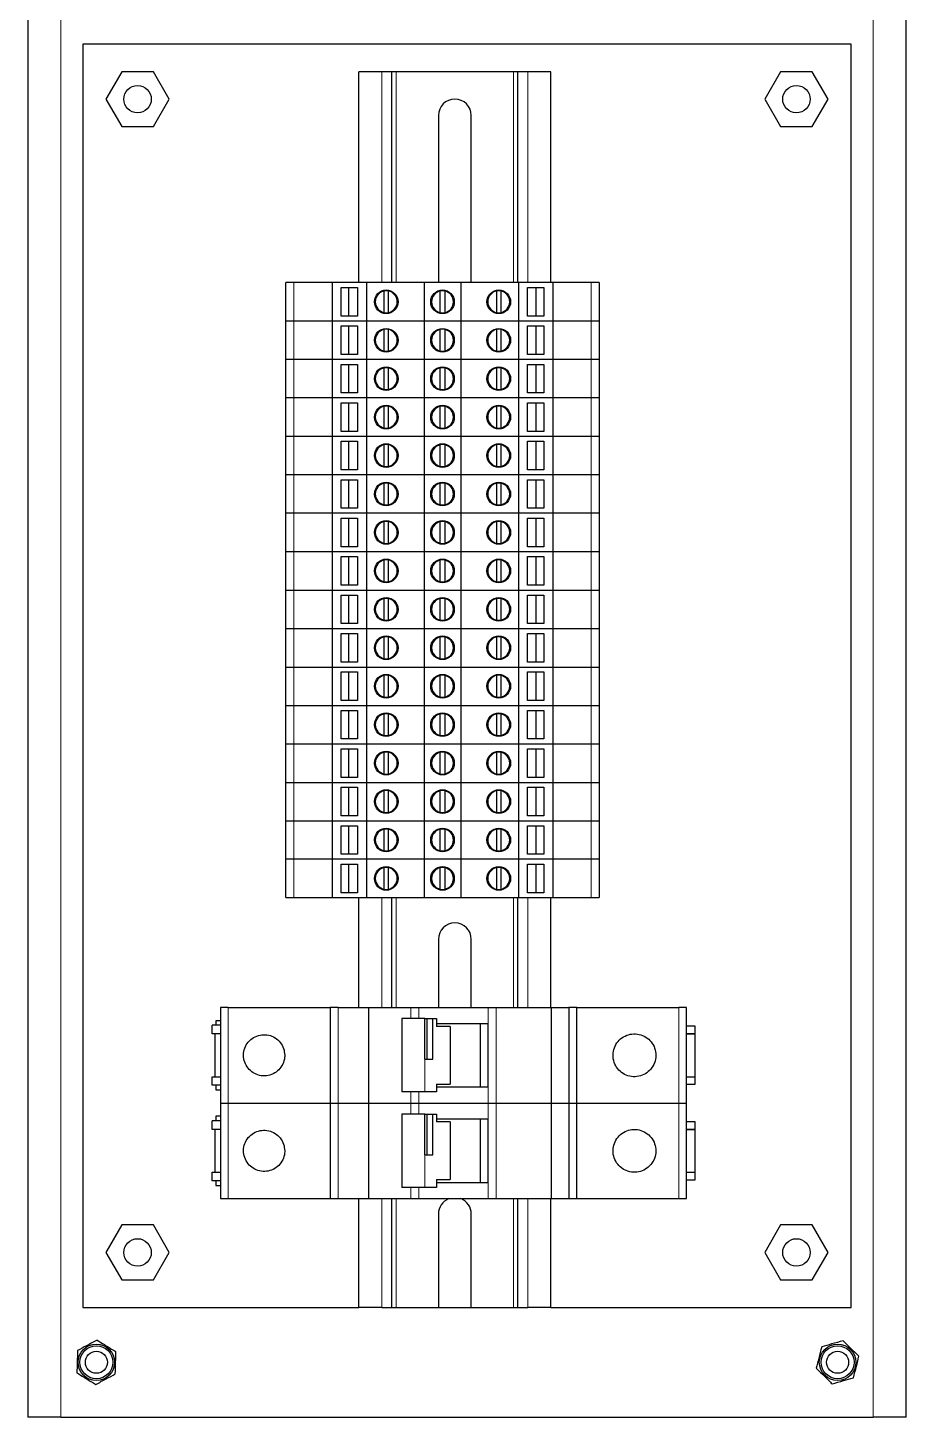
# Model space of a CAD drawing. Header units: millimetres. Extents: x 15 to 1184, y 5 to 836.
# Drawn here: x 574.3 to 606.3, y 425.3 to 475.9 of the extents above; entities that cross this region are included whole.
import ezdxf

# ---------------------------------------------------------------- set-up
doc = ezdxf.new("R2010")
doc.units = ezdxf.units.MM

msp = doc.modelspace()

# ---------------------------------------------------------------- linework, layer by layer
at = {"color": 7, "linetype": 'Continuous', "lineweight": 25}
for p, q in [((606.298, 425.35), (606.298, 511.35)), ((574.298, 501.35), (574.298, 425.35)), ((576.298, 475.35), (576.298, 429.35)), ((604.298, 475.35), (576.298, 475.35)), ((604.298, 429.35), (604.298, 475.35)), ((577.721, 474.35), (577.144, 473.35)), ((578.876, 474.35), (577.721, 474.35)), ((579.453, 473.35), (578.876, 474.35)), ((586.356, 466.67), (586.356, 474.35)), ((587.196, 474.35), (586.356, 474.35)), ((587.556, 474.35), (587.196, 474.35)), ((587.556, 466.67), (587.556, 474.35)), ((587.716, 474.35), (587.556, 474.35)), ((591.996, 474.35), (587.716, 474.35)), ((592.156, 474.35), (591.996, 474.35)), ((592.156, 466.67), (592.156, 474.35)), ((592.516, 474.35), (592.156, 474.35)), ((593.356, 474.35), (592.516, 474.35)), ((593.356, 466.67), (593.356, 474.35)), ((601.721, 474.35), (601.144, 473.35)), ((602.876, 474.35), (601.721, 474.35)), ((603.453, 473.35), (602.876, 474.35)), ((577.144, 473.35), (577.721, 472.35)), ((578.876, 472.35), (579.453, 473.35)), ((601.144, 473.35), (601.721, 472.35)), ((602.876, 472.35), (603.453, 473.35)), ((589.256, 472.75), (589.256, 466.67)), ((590.456, 466.67), (590.456, 472.75)), ((577.721, 472.35), (578.876, 472.35)), ((601.721, 472.35), (602.876, 472.35)), ((583.696, 465.27), (583.696, 466.67)), ((583.996, 466.67), (583.696, 466.67)), ((585.386, 466.67), (583.996, 466.67)), ((585.386, 466.67), (585.386, 465.27)), ((586.636, 466.67), (585.386, 466.67)), ((586.636, 466.67), (586.636, 465.27)), ((588.736, 466.67), (586.636, 466.67)), ((588.736, 466.67), (588.736, 465.27)), ((590.076, 466.67), (588.736, 466.67)), ((590.076, 466.67), (590.076, 465.27)), ((592.176, 466.67), (590.076, 466.67)), ((592.176, 466.67), (592.176, 465.27)), ((593.426, 466.67), (592.176, 466.67)), ((593.426, 466.67), (593.426, 465.27)), ((594.816, 466.67), (593.426, 466.67)), ((595.116, 466.67), (594.816, 466.67)), ((595.116, 466.67), (595.116, 465.27)), ((585.714, 466.49), (586.308, 466.49)), ((585.714, 465.45), (585.714, 466.49)), ((585.997, 465.45), (585.997, 466.49)), ((586.308, 466.49), (586.308, 465.45)), ((587.286, 465.576), (587.286, 466.363)), ((587.426, 466.363), (587.426, 465.576)), ((589.326, 465.578), (589.326, 466.361)), ((589.486, 466.361), (589.486, 465.578)), ((591.386, 465.576), (591.386, 466.363)), ((591.526, 466.363), (591.526, 465.576)), ((592.504, 466.49), (593.098, 466.49)), ((592.504, 465.45), (592.504, 466.49)), ((592.815, 465.45), (592.815, 466.49)), ((593.098, 466.49), (593.098, 465.45)), ((583.696, 463.87), (583.696, 465.27)), ((583.996, 465.27), (583.696, 465.27)), ((585.386, 465.27), (583.996, 465.27)), ((585.386, 465.27), (585.386, 463.87)), ((586.636, 465.27), (585.386, 465.27)), ((586.308, 465.45), (585.714, 465.45)), ((585.714, 465.09), (586.308, 465.09)), ((585.714, 464.05), (585.714, 465.09)), ((585.997, 464.05), (585.997, 465.09)), ((586.308, 465.09), (586.308, 464.05)), ((586.636, 465.27), (586.636, 463.87)), ((588.736, 465.27), (586.636, 465.27)), ((588.736, 465.27), (588.736, 463.87)), ((590.076, 465.27), (588.736, 465.27)), ((590.076, 465.27), (590.076, 463.87)), ((592.176, 465.27), (590.076, 465.27)), ((592.176, 465.27), (592.176, 463.87)), ((593.426, 465.27), (592.176, 465.27)), ((593.098, 465.45), (592.504, 465.45)), ((592.504, 465.09), (593.098, 465.09)), ((592.504, 464.05), (592.504, 465.09)), ((592.815, 464.05), (592.815, 465.09)), ((593.098, 465.09), (593.098, 464.05)), ((593.426, 465.27), (593.426, 463.87)), ((594.816, 465.27), (593.426, 465.27)), ((595.116, 465.27), (594.816, 465.27)), ((595.116, 465.27), (595.116, 463.87)), ((587.286, 464.176), (587.286, 464.963)), ((587.426, 464.963), (587.426, 464.176)), ((589.326, 464.178), (589.326, 464.961)), ((589.486, 464.961), (589.486, 464.178)), ((591.386, 464.176), (591.386, 464.963)), ((591.526, 464.963), (591.526, 464.176)), ((586.308, 464.05), (585.714, 464.05)), ((593.098, 464.05), (592.504, 464.05)), ((583.696, 462.47), (583.696, 463.87)), ((583.996, 463.87), (583.696, 463.87)), ((585.386, 463.87), (583.996, 463.87)), ((585.386, 463.87), (585.386, 462.47)), ((586.636, 463.87), (585.386, 463.87)), ((585.714, 463.69), (586.308, 463.69)), ((585.714, 462.65), (585.714, 463.69)), ((585.997, 462.65), (585.997, 463.69)), ((586.308, 463.69), (586.308, 462.65)), ((586.636, 463.87), (586.636, 462.47)), ((588.736, 463.87), (586.636, 463.87)), ((587.286, 462.776), (587.286, 463.563)), ((587.426, 463.563), (587.426, 462.776)), ((588.736, 463.87), (588.736, 462.47)), ((590.076, 463.87), (588.736, 463.87)), ((589.326, 462.778), (589.326, 463.561)), ((589.486, 463.561), (589.486, 462.778)), ((590.076, 463.87), (590.076, 462.47)), ((592.176, 463.87), (590.076, 463.87)), ((591.386, 462.776), (591.386, 463.563)), ((591.526, 463.563), (591.526, 462.776)), ((592.176, 463.87), (592.176, 462.47)), ((593.426, 463.87), (592.176, 463.87)), ((592.504, 463.69), (593.098, 463.69)), ((592.504, 462.65), (592.504, 463.69)), ((592.815, 462.65), (592.815, 463.69)), ((593.098, 463.69), (593.098, 462.65)), ((593.426, 463.87), (593.426, 462.47)), ((594.816, 463.87), (593.426, 463.87)), ((595.116, 463.87), (594.816, 463.87)), ((595.116, 463.87), (595.116, 462.47)), ((586.308, 462.65), (585.714, 462.65)), ((593.098, 462.65), (592.504, 462.65)), ((583.696, 461.07), (583.696, 462.47)), ((583.996, 462.47), (583.696, 462.47)), ((585.386, 462.47), (583.996, 462.47)), ((585.386, 462.47), (585.386, 461.07)), ((586.636, 462.47), (585.386, 462.47)), ((585.714, 462.29), (586.308, 462.29)), ((585.714, 461.25), (585.714, 462.29)), ((585.997, 461.25), (585.997, 462.29)), ((586.308, 462.29), (586.308, 461.25)), ((586.636, 462.47), (586.636, 461.07)), ((588.736, 462.47), (586.636, 462.47)), ((587.286, 461.376), (587.286, 462.163)), ((587.426, 462.163), (587.426, 461.376)), ((588.736, 462.47), (588.736, 461.07)), ((590.076, 462.47), (588.736, 462.47)), ((589.326, 461.378), (589.326, 462.161)), ((589.486, 462.161), (589.486, 461.378)), ((590.076, 462.47), (590.076, 461.07)), ((592.176, 462.47), (590.076, 462.47)), ((591.386, 461.376), (591.386, 462.163)), ((591.526, 462.163), (591.526, 461.376)), ((592.176, 462.47), (592.176, 461.07)), ((593.426, 462.47), (592.176, 462.47)), ((592.504, 462.29), (593.098, 462.29)), ((592.504, 461.25), (592.504, 462.29)), ((592.815, 461.25), (592.815, 462.29)), ((593.098, 462.29), (593.098, 461.25)), ((593.426, 462.47), (593.426, 461.07)), ((594.816, 462.47), (593.426, 462.47)), ((595.116, 462.47), (594.816, 462.47)), ((595.116, 462.47), (595.116, 461.07)), ((583.696, 459.67), (583.696, 461.07)), ((583.996, 461.07), (583.696, 461.07)), ((585.386, 461.07), (583.996, 461.07)), ((585.386, 461.07), (585.386, 459.67)), ((586.636, 461.07), (585.386, 461.07)), ((586.308, 461.25), (585.714, 461.25)), ((586.636, 461.07), (586.636, 459.67)), ((588.736, 461.07), (586.636, 461.07)), ((588.736, 461.07), (588.736, 459.67)), ((590.076, 461.07), (588.736, 461.07)), ((590.076, 461.07), (590.076, 459.67)), ((592.176, 461.07), (590.076, 461.07)), ((592.176, 461.07), (592.176, 459.67)), ((593.426, 461.07), (592.176, 461.07)), ((593.098, 461.25), (592.504, 461.25)), ((593.426, 461.07), (593.426, 459.67)), ((594.816, 461.07), (593.426, 461.07)), ((595.116, 461.07), (594.816, 461.07)), ((595.116, 461.07), (595.116, 459.67)), ((585.714, 460.89), (586.308, 460.89)), ((585.714, 459.85), (585.714, 460.89)), ((585.997, 459.85), (585.997, 460.89)), ((586.308, 460.89), (586.308, 459.85)), ((587.286, 459.976), (587.286, 460.763)), ((587.426, 460.763), (587.426, 459.976)), ((589.326, 459.978), (589.326, 460.761)), ((589.486, 460.761), (589.486, 459.978)), ((591.386, 459.976), (591.386, 460.763)), ((591.526, 460.763), (591.526, 459.976)), ((592.504, 460.89), (593.098, 460.89)), ((592.504, 459.85), (592.504, 460.89)), ((592.815, 459.85), (592.815, 460.89)), ((593.098, 460.89), (593.098, 459.85)), ((583.696, 458.27), (583.696, 459.67)), ((583.996, 459.67), (583.696, 459.67)), ((585.386, 459.67), (583.996, 459.67)), ((585.386, 459.67), (585.386, 458.27)), ((586.636, 459.67), (585.386, 459.67)), ((586.308, 459.85), (585.714, 459.85)), ((585.714, 459.49), (586.308, 459.49)), ((585.714, 458.45), (585.714, 459.49)), ((585.997, 458.45), (585.997, 459.49)), ((586.308, 459.49), (586.308, 458.45)), ((586.636, 459.67), (586.636, 458.27)), ((588.736, 459.67), (586.636, 459.67)), ((588.736, 459.67), (588.736, 458.27)), ((590.076, 459.67), (588.736, 459.67)), ((590.076, 459.67), (590.076, 458.27)), ((592.176, 459.67), (590.076, 459.67)), ((592.176, 459.67), (592.176, 458.27)), ((593.426, 459.67), (592.176, 459.67)), ((593.098, 459.85), (592.504, 459.85)), ((592.504, 459.49), (593.098, 459.49)), ((592.504, 458.45), (592.504, 459.49)), ((592.815, 458.45), (592.815, 459.49)), ((593.098, 459.49), (593.098, 458.45)), ((593.426, 459.67), (593.426, 458.27)), ((594.816, 459.67), (593.426, 459.67)), ((595.116, 459.67), (594.816, 459.67)), ((595.116, 459.67), (595.116, 458.27)), ((587.286, 458.576), (587.286, 459.363)), ((587.426, 459.363), (587.426, 458.576)), ((589.326, 458.578), (589.326, 459.361)), ((589.486, 459.361), (589.486, 458.578)), ((591.386, 458.576), (591.386, 459.363)), ((591.526, 459.363), (591.526, 458.576)), ((586.308, 458.45), (585.714, 458.45)), ((593.098, 458.45), (592.504, 458.45)), ((583.696, 456.87), (583.696, 458.27)), ((583.996, 458.27), (583.696, 458.27)), ((585.386, 458.27), (583.996, 458.27)), ((585.386, 458.27), (585.386, 456.87)), ((586.636, 458.27), (585.386, 458.27)), ((585.714, 458.09), (586.308, 458.09)), ((585.714, 457.05), (585.714, 458.09)), ((585.997, 457.05), (585.997, 458.09)), ((586.308, 458.09), (586.308, 457.05)), ((586.636, 458.27), (586.636, 456.87)), ((588.736, 458.27), (586.636, 458.27)), ((587.286, 457.176), (587.286, 457.963)), ((587.426, 457.963), (587.426, 457.176)), ((588.736, 458.27), (588.736, 456.87)), ((590.076, 458.27), (588.736, 458.27)), ((589.326, 457.178), (589.326, 457.961)), ((589.486, 457.961), (589.486, 457.178)), ((590.076, 458.27), (590.076, 456.87)), ((592.176, 458.27), (590.076, 458.27)), ((591.386, 457.176), (591.386, 457.963)), ((591.526, 457.963), (591.526, 457.176)), ((592.176, 458.27), (592.176, 456.87)), ((593.426, 458.27), (592.176, 458.27)), ((592.504, 458.09), (593.098, 458.09)), ((592.504, 457.05), (592.504, 458.09)), ((592.815, 457.05), (592.815, 458.09)), ((593.098, 458.09), (593.098, 457.05)), ((593.426, 458.27), (593.426, 456.87)), ((594.816, 458.27), (593.426, 458.27)), ((595.116, 458.27), (594.816, 458.27)), ((595.116, 458.27), (595.116, 456.87)), ((586.308, 457.05), (585.714, 457.05)), ((593.098, 457.05), (592.504, 457.05)), ((583.696, 455.47), (583.696, 456.87)), ((583.996, 456.87), (583.696, 456.87)), ((585.386, 456.87), (583.996, 456.87)), ((585.386, 456.87), (585.386, 455.47)), ((586.636, 456.87), (585.386, 456.87)), ((585.714, 456.69), (586.308, 456.69)), ((585.714, 455.65), (585.714, 456.69)), ((585.997, 455.65), (585.997, 456.69)), ((586.308, 456.69), (586.308, 455.65)), ((586.636, 456.87), (586.636, 455.47)), ((588.736, 456.87), (586.636, 456.87)), ((587.286, 455.776), (587.286, 456.563)), ((587.426, 456.563), (587.426, 455.776)), ((588.736, 456.87), (588.736, 455.47)), ((590.076, 456.87), (588.736, 456.87)), ((589.326, 455.778), (589.326, 456.561)), ((589.486, 456.561), (589.486, 455.778)), ((590.076, 456.87), (590.076, 455.47)), ((592.176, 456.87), (590.076, 456.87)), ((591.386, 455.776), (591.386, 456.563)), ((591.526, 456.563), (591.526, 455.776)), ((592.176, 456.87), (592.176, 455.47)), ((593.426, 456.87), (592.176, 456.87)), ((592.504, 456.69), (593.098, 456.69)), ((592.504, 455.65), (592.504, 456.69)), ((592.815, 455.65), (592.815, 456.69)), ((593.098, 456.69), (593.098, 455.65)), ((593.426, 456.87), (593.426, 455.47)), ((594.816, 456.87), (593.426, 456.87)), ((595.116, 456.87), (594.816, 456.87)), ((595.116, 456.87), (595.116, 455.47)), ((583.696, 455.47), (583.996, 455.47)), ((583.696, 454.07), (583.696, 455.47)), ((583.996, 455.47), (585.386, 455.47)), ((585.386, 455.47), (586.636, 455.47)), ((585.386, 455.47), (585.386, 454.07)), ((586.308, 455.65), (585.714, 455.65)), ((586.636, 455.47), (588.736, 455.47)), ((586.636, 455.47), (586.636, 454.07)), ((588.736, 455.47), (590.076, 455.47)), ((588.736, 455.47), (588.736, 454.07)), ((590.076, 455.47), (592.176, 455.47)), ((590.076, 455.47), (590.076, 454.07)), ((592.176, 455.47), (593.426, 455.47)), ((592.176, 455.47), (592.176, 454.07)), ((593.098, 455.65), (592.504, 455.65)), ((593.426, 455.47), (594.816, 455.47)), ((593.426, 455.47), (593.426, 454.07)), ((594.816, 455.47), (595.116, 455.47)), ((595.116, 455.47), (595.116, 454.07)), ((585.714, 455.29), (586.308, 455.29)), ((585.714, 454.25), (585.714, 455.29)), ((585.997, 454.25), (585.997, 455.29)), ((586.308, 455.29), (586.308, 454.25)), ((587.286, 454.376), (587.286, 455.163)), ((587.426, 455.163), (587.426, 454.376)), ((589.326, 454.378), (589.326, 455.161)), ((589.486, 455.161), (589.486, 454.378)), ((591.386, 454.376), (591.386, 455.163)), ((591.526, 455.163), (591.526, 454.376)), ((592.504, 455.29), (593.098, 455.29)), ((592.504, 454.25), (592.504, 455.29)), ((592.815, 454.25), (592.815, 455.29)), ((593.098, 455.29), (593.098, 454.25)), ((583.696, 454.07), (583.996, 454.07)), ((583.696, 452.67), (583.696, 454.07)), ((583.996, 454.07), (585.386, 454.07)), ((585.386, 454.07), (586.636, 454.07)), ((585.386, 454.07), (585.386, 452.67)), ((586.308, 454.25), (585.714, 454.25)), ((585.714, 453.89), (586.308, 453.89)), ((585.714, 452.85), (585.714, 453.89)), ((585.997, 452.85), (585.997, 453.89)), ((586.308, 453.89), (586.308, 452.85)), ((586.636, 454.07), (588.736, 454.07)), ((586.636, 454.07), (586.636, 452.67)), ((588.736, 454.07), (590.076, 454.07)), ((588.736, 454.07), (588.736, 452.67)), ((590.076, 454.07), (592.176, 454.07)), ((590.076, 454.07), (590.076, 452.67)), ((592.176, 454.07), (593.426, 454.07)), ((592.176, 454.07), (592.176, 452.67)), ((593.098, 454.25), (592.504, 454.25)), ((592.504, 453.89), (593.098, 453.89)), ((592.504, 452.85), (592.504, 453.89)), ((592.815, 452.85), (592.815, 453.89)), ((593.098, 453.89), (593.098, 452.85)), ((593.426, 454.07), (594.816, 454.07)), ((593.426, 454.07), (593.426, 452.67)), ((594.816, 454.07), (595.116, 454.07)), ((595.116, 454.07), (595.116, 452.67)), ((587.286, 452.976), (587.286, 453.763)), ((587.426, 453.763), (587.426, 452.976)), ((589.326, 452.978), (589.326, 453.761)), ((589.486, 453.761), (589.486, 452.978)), ((591.386, 452.976), (591.386, 453.763)), ((591.526, 453.763), (591.526, 452.976)), ((583.696, 452.67), (583.996, 452.67)), ((583.696, 451.27), (583.696, 452.67)), ((583.996, 452.67), (585.386, 452.67)), ((585.386, 452.67), (586.636, 452.67)), ((585.386, 452.67), (585.386, 451.27)), ((586.308, 452.85), (585.714, 452.85)), ((585.714, 452.49), (586.308, 452.49)), ((585.714, 451.45), (585.714, 452.49)), ((585.997, 451.45), (585.997, 452.49)), ((586.308, 452.49), (586.308, 451.45)), ((586.636, 452.67), (588.736, 452.67)), ((586.636, 452.67), (586.636, 451.27)), ((587.286, 451.576), (587.286, 452.363)), ((587.426, 452.363), (587.426, 451.576)), ((588.736, 452.67), (590.076, 452.67)), ((588.736, 452.67), (588.736, 451.27)), ((589.326, 451.578), (589.326, 452.361)), ((589.486, 452.361), (589.486, 451.578)), ((590.076, 452.67), (592.176, 452.67)), ((590.076, 452.67), (590.076, 451.27)), ((591.386, 451.576), (591.386, 452.363)), ((591.526, 452.363), (591.526, 451.576)), ((592.176, 452.67), (593.426, 452.67)), ((592.176, 452.67), (592.176, 451.27)), ((593.098, 452.85), (592.504, 452.85)), ((592.504, 452.49), (593.098, 452.49)), ((592.504, 451.45), (592.504, 452.49)), ((592.815, 451.45), (592.815, 452.49)), ((593.098, 452.49), (593.098, 451.45)), ((593.426, 452.67), (594.816, 452.67)), ((593.426, 452.67), (593.426, 451.27)), ((594.816, 452.67), (595.116, 452.67)), ((595.116, 452.67), (595.116, 451.27)), ((586.308, 451.45), (585.714, 451.45)), ((593.098, 451.45), (592.504, 451.45)), ((583.696, 451.27), (583.996, 451.27)), ((583.696, 449.87), (583.696, 451.27)), ((583.996, 451.27), (585.386, 451.27)), ((585.386, 451.27), (586.636, 451.27)), ((585.386, 451.27), (585.386, 449.87)), ((585.714, 451.09), (586.308, 451.09)), ((585.714, 450.05), (585.714, 451.09)), ((585.997, 450.05), (585.997, 451.09)), ((586.308, 451.09), (586.308, 450.05)), ((586.636, 451.27), (588.736, 451.27)), ((586.636, 451.27), (586.636, 449.87)), ((587.286, 450.176), (587.286, 450.963)), ((587.426, 450.963), (587.426, 450.176)), ((588.736, 451.27), (590.076, 451.27)), ((588.736, 451.27), (588.736, 449.87)), ((589.326, 450.178), (589.326, 450.961)), ((589.486, 450.961), (589.486, 450.178)), ((590.076, 451.27), (592.176, 451.27)), ((590.076, 451.27), (590.076, 449.87)), ((591.386, 450.176), (591.386, 450.963)), ((591.526, 450.963), (591.526, 450.176)), ((592.176, 451.27), (593.426, 451.27)), ((592.176, 451.27), (592.176, 449.87)), ((592.504, 451.09), (593.098, 451.09)), ((592.504, 450.05), (592.504, 451.09)), ((592.815, 450.05), (592.815, 451.09)), ((593.098, 451.09), (593.098, 450.05)), ((593.426, 451.27), (594.816, 451.27)), ((593.426, 451.27), (593.426, 449.87)), ((594.816, 451.27), (595.116, 451.27)), ((595.116, 451.27), (595.116, 449.87)), ((583.696, 449.87), (583.996, 449.87)), ((583.696, 448.47), (583.696, 449.87)), ((583.996, 449.87), (585.386, 449.87)), ((585.386, 449.87), (586.636, 449.87)), ((585.386, 449.87), (585.386, 448.47)), ((586.308, 450.05), (585.714, 450.05)), ((586.636, 449.87), (588.736, 449.87)), ((586.636, 449.87), (586.636, 448.47)), ((588.736, 449.87), (590.076, 449.87)), ((588.736, 449.87), (588.736, 448.47)), ((590.076, 449.87), (592.176, 449.87)), ((590.076, 449.87), (590.076, 448.47)), ((592.176, 449.87), (593.426, 449.87)), ((592.176, 449.87), (592.176, 448.47)), ((593.098, 450.05), (592.504, 450.05)), ((593.426, 449.87), (594.816, 449.87)), ((593.426, 449.87), (593.426, 448.47)), ((594.816, 449.87), (595.116, 449.87)), ((595.116, 449.87), (595.116, 448.47)), ((585.714, 449.69), (586.308, 449.69)), ((585.714, 448.65), (585.714, 449.69)), ((585.997, 448.65), (585.997, 449.69)), ((586.308, 449.69), (586.308, 448.65)), ((587.286, 448.776), (587.286, 449.563)), ((587.426, 449.563), (587.426, 448.776)), ((589.326, 448.778), (589.326, 449.561)), ((589.486, 449.561), (589.486, 448.778)), ((591.386, 448.776), (591.386, 449.563)), ((591.526, 449.563), (591.526, 448.776)), ((592.504, 449.69), (593.098, 449.69)), ((592.504, 448.65), (592.504, 449.69)), ((592.815, 448.65), (592.815, 449.69)), ((593.098, 449.69), (593.098, 448.65)), ((583.696, 448.47), (583.996, 448.47)), ((583.696, 447.07), (583.696, 448.47)), ((583.996, 448.47), (585.386, 448.47)), ((585.386, 448.47), (586.636, 448.47)), ((585.386, 448.47), (585.386, 447.07)), ((586.308, 448.65), (585.714, 448.65)), ((586.636, 448.47), (588.736, 448.47)), ((586.636, 448.47), (586.636, 447.07)), ((588.736, 448.47), (590.076, 448.47)), ((588.736, 448.47), (588.736, 447.07)), ((590.076, 448.47), (592.176, 448.47)), ((590.076, 448.47), (590.076, 447.07)), ((592.176, 448.47), (593.426, 448.47)), ((592.176, 448.47), (592.176, 447.07)), ((593.098, 448.65), (592.504, 448.65)), ((593.426, 448.47), (594.816, 448.47)), ((593.426, 448.47), (593.426, 447.07)), ((594.816, 448.47), (595.116, 448.47)), ((595.116, 448.47), (595.116, 447.07)), ((585.714, 448.29), (586.308, 448.29)), ((585.714, 447.25), (585.714, 448.29)), ((585.997, 447.25), (585.997, 448.29)), ((586.308, 448.29), (586.308, 447.25)), ((587.286, 447.376), (587.286, 448.163)), ((587.426, 448.163), (587.426, 447.376)), ((589.326, 447.378), (589.326, 448.161)), ((589.486, 448.161), (589.486, 447.378)), ((591.386, 447.376), (591.386, 448.163)), ((591.526, 448.163), (591.526, 447.376)), ((592.504, 448.29), (593.098, 448.29)), ((592.504, 447.25), (592.504, 448.29)), ((592.815, 447.25), (592.815, 448.29)), ((593.098, 448.29), (593.098, 447.25)), ((583.696, 447.07), (583.996, 447.07)), ((583.696, 445.67), (583.696, 447.07)), ((583.996, 447.07), (585.386, 447.07)), ((585.386, 447.07), (586.636, 447.07)), ((585.386, 447.07), (585.386, 445.67)), ((586.308, 447.25), (585.714, 447.25)), ((585.714, 446.89), (586.308, 446.89)), ((585.714, 445.85), (585.714, 446.89)), ((585.997, 445.85), (585.997, 446.89)), ((586.308, 446.89), (586.308, 445.85)), ((586.636, 447.07), (588.736, 447.07)), ((586.636, 447.07), (586.636, 445.67)), ((588.736, 447.07), (590.076, 447.07)), ((588.736, 447.07), (588.736, 445.67)), ((590.076, 447.07), (592.176, 447.07)), ((590.076, 447.07), (590.076, 445.67)), ((592.176, 447.07), (593.426, 447.07)), ((592.176, 447.07), (592.176, 445.67)), ((593.098, 447.25), (592.504, 447.25)), ((592.504, 446.89), (593.098, 446.89)), ((592.504, 445.85), (592.504, 446.89)), ((592.815, 445.85), (592.815, 446.89)), ((593.098, 446.89), (593.098, 445.85)), ((593.426, 447.07), (594.816, 447.07)), ((593.426, 447.07), (593.426, 445.67)), ((594.816, 447.07), (595.116, 447.07)), ((595.116, 447.07), (595.116, 445.67)), ((587.286, 445.976), (587.286, 446.763)), ((587.426, 446.763), (587.426, 445.976)), ((589.326, 445.978), (589.326, 446.761)), ((589.486, 446.761), (589.486, 445.978)), ((591.386, 445.976), (591.386, 446.763)), ((591.526, 446.763), (591.526, 445.976)), ((586.308, 445.85), (585.714, 445.85)), ((593.098, 445.85), (592.504, 445.85)), ((583.696, 444.27), (583.696, 445.67)), ((583.996, 445.67), (583.696, 445.67)), ((585.386, 445.67), (583.996, 445.67)), ((585.386, 445.67), (585.386, 444.27)), ((586.636, 445.67), (585.386, 445.67)), ((585.714, 445.49), (586.308, 445.49)), ((585.714, 444.45), (585.714, 445.49)), ((585.997, 444.45), (585.997, 445.49)), ((586.308, 445.49), (586.308, 444.45)), ((586.636, 445.67), (586.636, 444.27)), ((588.736, 445.67), (586.636, 445.67)), ((587.286, 444.576), (587.286, 445.363)), ((587.426, 445.363), (587.426, 444.576)), ((588.736, 445.67), (588.736, 444.27)), ((590.076, 445.67), (588.736, 445.67)), ((589.326, 444.578), (589.326, 445.361)), ((589.486, 445.361), (589.486, 444.578)), ((590.076, 445.67), (590.076, 444.27)), ((592.176, 445.67), (590.076, 445.67)), ((591.386, 444.576), (591.386, 445.363)), ((591.526, 445.363), (591.526, 444.576)), ((592.176, 445.67), (592.176, 444.27)), ((593.426, 445.67), (592.176, 445.67)), ((592.504, 445.49), (593.098, 445.49)), ((592.504, 444.45), (592.504, 445.49)), ((592.815, 444.45), (592.815, 445.49)), ((593.098, 445.49), (593.098, 444.45)), ((593.426, 445.67), (593.426, 444.27)), ((594.816, 445.67), (593.426, 445.67)), ((595.116, 445.67), (594.816, 445.67)), ((595.116, 445.67), (595.116, 444.27)), ((583.696, 444.27), (583.996, 444.27)), ((583.996, 444.27), (585.386, 444.27)), ((585.386, 444.27), (586.636, 444.27)), ((586.308, 444.45), (585.714, 444.45)), ((586.356, 440.27), (586.356, 444.27)), ((586.636, 444.27), (588.736, 444.27)), ((587.556, 440.27), (587.556, 444.27)), ((588.736, 444.27), (590.076, 444.27)), ((590.076, 444.27), (592.176, 444.27)), ((592.156, 440.27), (592.156, 444.27)), ((592.176, 444.27), (593.426, 444.27)), ((593.098, 444.45), (592.504, 444.45)), ((593.356, 440.27), (593.356, 444.27)), ((593.426, 444.27), (594.816, 444.27)), ((594.816, 444.27), (595.116, 444.27)), ((589.256, 442.75), (589.256, 440.27)), ((590.456, 440.27), (590.456, 442.75)), ((581.314, 440.27), (581.314, 436.79)), ((581.595, 440.27), (581.314, 440.27)), ((581.595, 440.27), (585.316, 440.27)), ((585.316, 440.27), (585.316, 436.79)), ((585.605, 440.27), (585.316, 440.27)), ((585.605, 440.27), (586.726, 440.27)), ((586.726, 436.79), (586.726, 440.27)), ((586.726, 440.27), (588.257, 440.27)), ((588.257, 440.27), (588.544, 440.27)), ((588.544, 440.27), (591.069, 440.27)), ((591.069, 440.27), (591.356, 440.27)), ((591.356, 440.27), (594.008, 440.27)), ((593.376, 436.79), (593.376, 440.27)), ((593.376, 440.27), (594.008, 440.27)), ((594.008, 440.27), (594.008, 436.79)), ((594.296, 440.27), (594.008, 440.27)), ((594.296, 436.79), (594.296, 440.27)), ((594.296, 440.27), (598.018, 440.27)), ((598.298, 440.27), (598.018, 440.27)), ((598.298, 436.79), (598.298, 440.27)), ((581.314, 439.787), (581.152, 439.787)), ((581.152, 439.787), (581.152, 439.624)), ((587.92, 439.864), (587.92, 437.196)), ((588.762, 439.864), (587.92, 439.864)), ((588.762, 438.384), (588.762, 439.864)), ((588.762, 439.864), (588.847, 439.864)), ((588.847, 438.384), (588.847, 439.864)), ((588.847, 439.864), (589.048, 439.864)), ((589.048, 438.384), (589.048, 439.864)), ((589.048, 439.864), (589.19, 439.864)), ((589.19, 439.864), (589.19, 439.583)), ((581.314, 439.624), (581.014, 439.624)), ((581.014, 439.31), (581.014, 439.624)), ((581.314, 439.31), (581.014, 439.31)), ((581.109, 439.31), (581.109, 437.75)), ((589.19, 439.69), (591.069, 439.69)), ((589.689, 439.583), (589.19, 439.583)), ((589.689, 439.583), (589.689, 437.484)), ((590.774, 439.69), (590.774, 437.37)), ((591.069, 437.37), (591.069, 439.69)), ((598.298, 439.598), (598.598, 439.598)), ((598.298, 439.311), (598.598, 439.311)), ((598.598, 439.31), (598.298, 439.31)), ((598.598, 439.598), (598.598, 439.311)), ((598.598, 439.311), (598.598, 439.31)), ((598.598, 439.31), (598.598, 437.75)), ((588.762, 438.384), (589.048, 438.384)), ((581.014, 437.436), (581.014, 437.75)), ((581.014, 437.75), (581.314, 437.75)), ((598.298, 437.75), (598.598, 437.75)), ((598.598, 437.75), (598.598, 437.462)), ((581.314, 437.436), (581.014, 437.436)), ((581.152, 437.436), (581.152, 437.273)), ((581.152, 437.273), (581.314, 437.273)), ((588.762, 437.196), (587.92, 437.196)), ((589.19, 437.196), (588.762, 437.196)), ((589.19, 437.484), (589.689, 437.484)), ((589.19, 437.484), (589.19, 437.196)), ((591.069, 437.37), (589.19, 437.37)), ((598.598, 437.462), (598.298, 437.462)), ((581.314, 436.79), (581.595, 436.79)), ((581.314, 436.79), (581.314, 433.31)), ((581.595, 436.79), (585.316, 436.79)), ((581.595, 436.79), (585.316, 436.79)), ((585.316, 436.79), (585.605, 436.79)), ((585.316, 436.79), (585.316, 433.31)), ((585.605, 436.79), (586.726, 436.79)), ((585.605, 436.79), (586.726, 436.79)), ((586.726, 436.79), (588.257, 436.79)), ((586.726, 433.31), (586.726, 436.79)), ((586.726, 436.79), (588.257, 436.79)), ((588.257, 436.79), (588.544, 436.79)), ((588.544, 436.79), (591.069, 436.79)), ((591.069, 436.79), (591.356, 436.79)), ((591.356, 436.79), (594.008, 436.79)), ((591.356, 436.79), (594.008, 436.79)), ((593.376, 436.79), (594.008, 436.79)), ((593.376, 433.31), (593.376, 436.79)), ((594.008, 436.79), (594.008, 433.31)), ((594.008, 436.79), (594.296, 436.79)), ((594.296, 436.79), (598.018, 436.79)), ((594.296, 433.31), (594.296, 436.79)), ((594.296, 436.79), (598.018, 436.79)), ((598.018, 436.79), (598.298, 436.79)), ((598.298, 433.31), (598.298, 436.79)), ((581.314, 436.307), (581.152, 436.307)), ((581.152, 436.307), (581.152, 436.144)), ((587.92, 436.384), (587.92, 433.716)), ((588.762, 436.384), (587.92, 436.384)), ((588.762, 434.904), (588.762, 436.384)), ((588.762, 436.384), (588.847, 436.384)), ((588.847, 434.904), (588.847, 436.384)), ((588.847, 436.384), (589.048, 436.384)), ((589.048, 434.904), (589.048, 436.384)), ((589.048, 436.384), (589.19, 436.384)), ((589.19, 436.384), (589.19, 436.103)), ((589.19, 436.21), (591.069, 436.21)), ((590.774, 436.21), (590.774, 433.89)), ((591.069, 433.89), (591.069, 436.21)), ((581.014, 435.83), (581.014, 436.144)), ((581.314, 436.144), (581.014, 436.144)), ((581.314, 435.83), (581.014, 435.83)), ((581.109, 435.83), (581.109, 434.27)), ((589.689, 436.103), (589.19, 436.103)), ((589.689, 436.103), (589.689, 434.004)), ((598.298, 436.118), (598.598, 436.118)), ((598.298, 435.831), (598.598, 435.831)), ((598.598, 435.83), (598.298, 435.83)), ((598.598, 436.118), (598.598, 435.831)), ((598.598, 435.831), (598.598, 435.83)), ((598.598, 435.83), (598.598, 434.27)), ((588.762, 434.904), (589.048, 434.904)), ((581.014, 433.956), (581.014, 434.27)), ((581.014, 434.27), (581.314, 434.27)), ((598.298, 434.27), (598.598, 434.27)), ((598.598, 434.27), (598.598, 433.982)), ((581.314, 433.956), (581.014, 433.956)), ((581.152, 433.956), (581.152, 433.793)), ((581.152, 433.793), (581.314, 433.793)), ((588.762, 433.716), (587.92, 433.716)), ((589.19, 433.716), (588.762, 433.716)), ((589.19, 434.004), (589.689, 434.004)), ((589.19, 434.004), (589.19, 433.716)), ((591.069, 433.89), (589.19, 433.89)), ((598.598, 433.982), (598.298, 433.982)), ((581.314, 433.31), (581.595, 433.31)), ((581.595, 433.31), (585.316, 433.31)), ((585.316, 433.31), (585.605, 433.31)), ((585.605, 433.31), (586.726, 433.31)), ((586.356, 429.35), (586.356, 433.31)), ((586.726, 433.31), (588.257, 433.31)), ((587.556, 429.35), (587.556, 433.31)), ((588.257, 433.31), (588.544, 433.31)), ((588.544, 433.31), (591.069, 433.31)), ((591.069, 433.31), (591.356, 433.31)), ((591.356, 433.31), (594.008, 433.31)), ((592.156, 429.35), (592.156, 433.31)), ((593.356, 429.35), (593.356, 433.31)), ((593.376, 433.31), (594.008, 433.31)), ((594.008, 433.31), (594.296, 433.31)), ((594.296, 433.31), (598.018, 433.31)), ((598.018, 433.31), (598.298, 433.31)), ((589.256, 432.75), (589.256, 429.35)), ((590.456, 429.35), (590.456, 432.75)), ((577.721, 432.35), (577.144, 431.35)), ((578.876, 432.35), (577.721, 432.35)), ((579.453, 431.35), (578.876, 432.35)), ((601.721, 432.35), (601.144, 431.35)), ((602.876, 432.35), (601.721, 432.35)), ((603.453, 431.35), (602.876, 432.35)), ((577.144, 431.35), (577.721, 430.35)), ((578.876, 430.35), (579.453, 431.35)), ((601.144, 431.35), (601.721, 430.35)), ((602.876, 430.35), (603.453, 431.35)), ((577.721, 430.35), (578.876, 430.35)), ((601.721, 430.35), (602.876, 430.35)), ((576.298, 429.35), (586.356, 429.35)), ((587.196, 429.35), (586.356, 429.35)), ((587.196, 429.35), (587.556, 429.35)), ((587.556, 429.35), (587.716, 429.35)), ((587.716, 429.35), (589.256, 429.35)), ((589.256, 429.35), (590.456, 429.35)), ((590.456, 429.35), (591.996, 429.35)), ((591.996, 429.35), (592.156, 429.35)), ((592.156, 429.35), (592.516, 429.35)), ((593.356, 429.35), (592.516, 429.35)), ((593.356, 429.35), (604.298, 429.35)), ((575.498, 425.35), (574.298, 425.35)), ((575.498, 425.35), (605.098, 425.35)), ((606.298, 425.35), (605.098, 425.35))]:
    msp.add_line(p, q, dxfattribs=at)
at = {"color": 8, "linetype": 'Continuous', "lineweight": 18}
for p, q in [((575.498, 501.35), (575.498, 425.35)), ((605.098, 425.35), (605.098, 501.35)), ((587.196, 466.67), (587.196, 474.35)), ((587.716, 466.67), (587.716, 474.35)), ((591.996, 466.67), (591.996, 474.35)), ((592.516, 466.67), (592.516, 474.35)), ((583.996, 466.67), (583.996, 465.27)), ((594.816, 466.67), (594.816, 465.27)), ((583.996, 465.27), (583.996, 463.87)), ((594.816, 465.27), (594.816, 463.87)), ((583.996, 463.87), (583.996, 462.47)), ((594.816, 463.87), (594.816, 462.47)), ((583.996, 462.47), (583.996, 461.07)), ((594.816, 462.47), (594.816, 461.07)), ((583.996, 461.07), (583.996, 459.67)), ((594.816, 461.07), (594.816, 459.67)), ((583.996, 459.67), (583.996, 458.27)), ((594.816, 459.67), (594.816, 458.27)), ((583.996, 458.27), (583.996, 456.87)), ((594.816, 458.27), (594.816, 456.87)), ((583.996, 456.87), (583.996, 455.47)), ((594.816, 456.87), (594.816, 455.47)), ((583.996, 455.47), (583.996, 454.07)), ((594.816, 455.47), (594.816, 454.07)), ((583.996, 454.07), (583.996, 452.67)), ((594.816, 454.07), (594.816, 452.67)), ((583.996, 452.67), (583.996, 451.27)), ((594.816, 452.67), (594.816, 451.27)), ((583.996, 451.27), (583.996, 449.87)), ((594.816, 451.27), (594.816, 449.87)), ((583.996, 449.87), (583.996, 448.47)), ((594.816, 449.87), (594.816, 448.47)), ((583.996, 448.47), (583.996, 447.07)), ((594.816, 448.47), (594.816, 447.07)), ((583.996, 447.07), (583.996, 445.67)), ((594.816, 447.07), (594.816, 445.67)), ((583.996, 445.67), (583.996, 444.27)), ((594.816, 445.67), (594.816, 444.27)), ((587.196, 440.27), (587.196, 444.27)), ((587.716, 440.27), (587.716, 444.27)), ((591.996, 440.27), (591.996, 444.27)), ((592.516, 440.27), (592.516, 444.27)), ((581.595, 436.79), (581.595, 440.27)), ((585.605, 436.79), (585.605, 440.27)), ((588.257, 439.864), (588.257, 440.27)), ((588.544, 440.27), (588.544, 439.864)), ((591.069, 439.69), (591.069, 440.27)), ((591.356, 436.79), (591.356, 440.27)), ((598.018, 440.27), (598.018, 436.79)), ((588.762, 437.196), (588.762, 438.384)), ((588.257, 436.79), (588.257, 437.196)), ((588.544, 437.196), (588.544, 436.79)), ((591.069, 436.79), (591.069, 437.37)), ((581.595, 433.31), (581.595, 436.79)), ((585.605, 433.31), (585.605, 436.79)), ((588.257, 436.384), (588.257, 436.79)), ((588.544, 436.79), (588.544, 436.384)), ((591.069, 436.21), (591.069, 436.79)), ((591.356, 433.31), (591.356, 436.79)), ((598.018, 436.79), (598.018, 433.31)), ((588.762, 433.716), (588.762, 434.904)), ((588.257, 433.31), (588.257, 433.716)), ((588.544, 433.716), (588.544, 433.31)), ((591.069, 433.31), (591.069, 433.89)), ((587.196, 429.35), (587.196, 433.31)), ((587.716, 429.35), (587.716, 433.31)), ((591.996, 429.35), (591.996, 433.31)), ((592.516, 429.35), (592.516, 433.31))]:
    msp.add_line(p, q, dxfattribs=at)
at = {"color": 7, "linetype": 'Continuous', "lineweight": 25}
for centre, radius in [((578.298, 473.35), 0.5), ((602.298, 473.35), 0.5), ((587.356, 465.97), 0.43), ((589.406, 465.97), 0.43), ((591.456, 465.97), 0.43), ((587.356, 464.57), 0.43), ((589.406, 464.57), 0.43), ((591.456, 464.57), 0.43), ((587.356, 463.17), 0.43), ((589.406, 463.17), 0.43), ((591.456, 463.17), 0.43), ((587.356, 461.77), 0.43), ((589.406, 461.77), 0.43), ((591.456, 461.77), 0.43), ((587.356, 460.37), 0.43), ((589.406, 460.37), 0.43), ((591.456, 460.37), 0.43), ((587.356, 458.97), 0.43), ((589.406, 458.97), 0.43), ((591.456, 458.97), 0.43), ((587.356, 457.57), 0.43), ((589.406, 457.57), 0.43), ((591.456, 457.57), 0.43), ((587.356, 456.17), 0.43), ((589.406, 456.17), 0.43), ((591.456, 456.17), 0.43), ((587.356, 454.77), 0.43), ((589.406, 454.77), 0.43), ((591.456, 454.77), 0.43), ((587.356, 453.37), 0.43), ((589.406, 453.37), 0.43), ((591.456, 453.37), 0.43), ((587.356, 451.97), 0.43), ((589.406, 451.97), 0.43), ((591.456, 451.97), 0.43), ((587.356, 450.57), 0.43), ((589.406, 450.57), 0.43), ((591.456, 450.57), 0.43), ((587.356, 449.17), 0.43), ((589.406, 449.17), 0.43), ((591.456, 449.17), 0.43), ((587.356, 447.77), 0.43), ((589.406, 447.77), 0.43), ((591.456, 447.77), 0.43), ((587.356, 446.37), 0.43), ((589.406, 446.37), 0.43), ((591.456, 446.37), 0.43), ((587.356, 444.97), 0.43), ((589.406, 444.97), 0.43), ((591.456, 444.97), 0.43), ((578.298, 431.35), 0.5), ((602.298, 431.35), 0.5), ((576.798, 427.35), 0.665), ((576.798, 427.35), 0.6), ((576.798, 427.35), 0.4), ((603.798, 427.35), 0.665), ((603.798, 427.35), 0.6), ((603.798, 427.35), 0.4)]:
    msp.add_circle(centre, radius, dxfattribs=at)
for centre, radius, start, end in [((589.856, 472.75), 0.6, 0, 180), ((587.356, 465.97), 0.4, 100.0787, 259.9213), ((587.356, 465.97), 0.4, 79.9213, 100.0787), ((587.356, 465.97), 0.4, 280.0787, 79.9213), ((589.406, 465.97), 0.4, 101.537, 258.463), ((589.406, 465.97), 0.4, 78.463, 101.537), ((589.406, 465.97), 0.4, 281.537, 78.463), ((591.456, 465.97), 0.4, 100.0787, 259.9213), ((591.456, 465.97), 0.4, 79.9213, 100.0787), ((591.456, 465.97), 0.4, 280.0787, 79.9213), ((587.356, 465.97), 0.4, 259.9213, 280.0787), ((589.406, 465.97), 0.4, 258.463, 281.537), ((591.456, 465.97), 0.4, 259.9213, 280.0787), ((587.356, 464.57), 0.4, 100.0787, 259.9213), ((587.356, 464.57), 0.4, 79.9213, 100.0787), ((587.356, 464.57), 0.4, 280.0787, 79.9213), ((589.406, 464.57), 0.4, 101.537, 258.463), ((589.406, 464.57), 0.4, 78.463, 101.537), ((589.406, 464.57), 0.4, 281.537, 78.463), ((591.456, 464.57), 0.4, 100.0787, 259.9213), ((591.456, 464.57), 0.4, 79.9213, 100.0787), ((591.456, 464.57), 0.4, 280.0787, 79.9213), ((587.356, 464.57), 0.4, 259.9213, 280.0787), ((589.406, 464.57), 0.4, 258.463, 281.537), ((591.456, 464.57), 0.4, 259.9213, 280.0787), ((587.356, 463.17), 0.4, 100.0787, 259.9213), ((587.356, 463.17), 0.4, 79.9213, 100.0787), ((587.356, 463.17), 0.4, 280.0787, 79.9213), ((589.406, 463.17), 0.4, 101.537, 258.463), ((589.406, 463.17), 0.4, 78.463, 101.537), ((589.406, 463.17), 0.4, 281.537, 78.463), ((591.456, 463.17), 0.4, 100.0787, 259.9213), ((591.456, 463.17), 0.4, 79.9213, 100.0787), ((591.456, 463.17), 0.4, 280.0787, 79.9213), ((587.356, 463.17), 0.4, 259.9213, 280.0787), ((589.406, 463.17), 0.4, 258.463, 281.537), ((591.456, 463.17), 0.4, 259.9213, 280.0787), ((587.356, 461.77), 0.4, 100.0787, 259.9213), ((587.356, 461.77), 0.4, 79.9213, 100.0787), ((587.356, 461.77), 0.4, 280.0787, 79.9213), ((589.406, 461.77), 0.4, 101.537, 258.463), ((589.406, 461.77), 0.4, 78.463, 101.537), ((589.406, 461.77), 0.4, 281.537, 78.463), ((591.456, 461.77), 0.4, 100.0787, 259.9213), ((591.456, 461.77), 0.4, 79.9213, 100.0787), ((591.456, 461.77), 0.4, 280.0787, 79.9213), ((587.356, 461.77), 0.4, 259.9213, 280.0787), ((589.406, 461.77), 0.4, 258.463, 281.537), ((591.456, 461.77), 0.4, 259.9213, 280.0787), ((587.356, 460.37), 0.4, 100.0787, 259.9213), ((587.356, 460.37), 0.4, 79.9213, 100.0787), ((587.356, 460.37), 0.4, 280.0787, 79.9213), ((589.406, 460.37), 0.4, 101.537, 258.463), ((589.406, 460.37), 0.4, 78.463, 101.537), ((589.406, 460.37), 0.4, 281.537, 78.463), ((591.456, 460.37), 0.4, 100.0787, 259.9213), ((591.456, 460.37), 0.4, 79.9213, 100.0787), ((591.456, 460.37), 0.4, 280.0787, 79.9213), ((587.356, 460.37), 0.4, 259.9213, 280.0787), ((589.406, 460.37), 0.4, 258.463, 281.537), ((591.456, 460.37), 0.4, 259.9213, 280.0787), ((587.356, 458.97), 0.4, 100.0787, 259.9213), ((587.356, 458.97), 0.4, 79.9213, 100.0787), ((587.356, 458.97), 0.4, 280.0787, 79.9213), ((589.406, 458.97), 0.4, 101.537, 258.463), ((589.406, 458.97), 0.4, 78.463, 101.537), ((589.406, 458.97), 0.4, 281.537, 78.463), ((591.456, 458.97), 0.4, 100.0787, 259.9213), ((591.456, 458.97), 0.4, 79.9213, 100.0787), ((591.456, 458.97), 0.4, 280.0787, 79.9213), ((587.356, 458.97), 0.4, 259.9213, 280.0787), ((589.406, 458.97), 0.4, 258.463, 281.537), ((591.456, 458.97), 0.4, 259.9213, 280.0787), ((587.356, 457.57), 0.4, 100.0787, 259.9213), ((587.356, 457.57), 0.4, 79.9213, 100.0787), ((587.356, 457.57), 0.4, 280.0787, 79.9213), ((589.406, 457.57), 0.4, 101.537, 258.463), ((589.406, 457.57), 0.4, 78.463, 101.537), ((589.406, 457.57), 0.4, 281.537, 78.463), ((591.456, 457.57), 0.4, 100.0787, 259.9213), ((591.456, 457.57), 0.4, 79.9213, 100.0787), ((591.456, 457.57), 0.4, 280.0787, 79.9213), ((587.356, 457.57), 0.4, 259.9213, 280.0787), ((589.406, 457.57), 0.4, 258.463, 281.537), ((591.456, 457.57), 0.4, 259.9213, 280.0787), ((587.356, 456.17), 0.4, 100.0787, 259.9213), ((587.356, 456.17), 0.4, 79.9213, 100.0787), ((587.356, 456.17), 0.4, 280.0787, 79.9213), ((589.406, 456.17), 0.4, 101.537, 258.463), ((589.406, 456.17), 0.4, 78.463, 101.537), ((589.406, 456.17), 0.4, 281.537, 78.463), ((591.456, 456.17), 0.4, 100.0787, 259.9213), ((591.456, 456.17), 0.4, 79.9213, 100.0787), ((591.456, 456.17), 0.4, 280.0787, 79.9213), ((587.356, 456.17), 0.4, 259.9213, 280.0787), ((589.406, 456.17), 0.4, 258.463, 281.537), ((591.456, 456.17), 0.4, 259.9213, 280.0787), ((587.356, 454.77), 0.4, 100.0787, 259.9213), ((587.356, 454.77), 0.4, 79.9213, 100.0787), ((587.356, 454.77), 0.4, 280.0787, 79.9213), ((589.406, 454.77), 0.4, 101.537, 258.463), ((589.406, 454.77), 0.4, 78.463, 101.537), ((589.406, 454.77), 0.4, 281.537, 78.463), ((591.456, 454.77), 0.4, 100.0787, 259.9213), ((591.456, 454.77), 0.4, 79.9213, 100.0787), ((591.456, 454.77), 0.4, 280.0787, 79.9213), ((587.356, 454.77), 0.4, 259.9213, 280.0787), ((589.406, 454.77), 0.4, 258.463, 281.537), ((591.456, 454.77), 0.4, 259.9213, 280.0787), ((587.356, 453.37), 0.4, 100.0787, 259.9213), ((587.356, 453.37), 0.4, 79.9213, 100.0787), ((587.356, 453.37), 0.4, 280.0787, 79.9213), ((589.406, 453.37), 0.4, 101.537, 258.463), ((589.406, 453.37), 0.4, 78.463, 101.537), ((589.406, 453.37), 0.4, 281.537, 78.463), ((591.456, 453.37), 0.4, 100.0787, 259.9213), ((591.456, 453.37), 0.4, 79.9213, 100.0787), ((591.456, 453.37), 0.4, 280.0787, 79.9213), ((587.356, 453.37), 0.4, 259.9213, 280.0787), ((589.406, 453.37), 0.4, 258.463, 281.537), ((591.456, 453.37), 0.4, 259.9213, 280.0787), ((587.356, 451.97), 0.4, 100.0787, 259.9213), ((587.356, 451.97), 0.4, 79.9213, 100.0787), ((587.356, 451.97), 0.4, 280.0787, 79.9213), ((589.406, 451.97), 0.4, 101.537, 258.463), ((589.406, 451.97), 0.4, 78.463, 101.537), ((589.406, 451.97), 0.4, 281.537, 78.463), ((591.456, 451.97), 0.4, 100.0787, 259.9213), ((591.456, 451.97), 0.4, 79.9213, 100.0787), ((591.456, 451.97), 0.4, 280.0787, 79.9213), ((587.356, 451.97), 0.4, 259.9213, 280.0787), ((589.406, 451.97), 0.4, 258.463, 281.537), ((591.456, 451.97), 0.4, 259.9213, 280.0787), ((587.356, 450.57), 0.4, 100.0787, 259.9213), ((587.356, 450.57), 0.4, 79.9213, 100.0787), ((587.356, 450.57), 0.4, 280.0787, 79.9213), ((589.406, 450.57), 0.4, 101.537, 258.463), ((589.406, 450.57), 0.4, 78.463, 101.537), ((589.406, 450.57), 0.4, 281.537, 78.463), ((591.456, 450.57), 0.4, 100.0787, 259.9213), ((591.456, 450.57), 0.4, 79.9213, 100.0787), ((591.456, 450.57), 0.4, 280.0787, 79.9213), ((587.356, 450.57), 0.4, 259.9213, 280.0787), ((589.406, 450.57), 0.4, 258.463, 281.537), ((591.456, 450.57), 0.4, 259.9213, 280.0787), ((587.356, 449.17), 0.4, 100.0787, 259.9213), ((587.356, 449.17), 0.4, 79.9213, 100.0787), ((587.356, 449.17), 0.4, 280.0787, 79.9213), ((589.406, 449.17), 0.4, 101.537, 258.463), ((589.406, 449.17), 0.4, 78.463, 101.537), ((589.406, 449.17), 0.4, 281.537, 78.463), ((591.456, 449.17), 0.4, 100.0787, 259.9213), ((591.456, 449.17), 0.4, 79.9213, 100.0787), ((591.456, 449.17), 0.4, 280.0787, 79.9213), ((587.356, 449.17), 0.4, 259.9213, 280.0787), ((589.406, 449.17), 0.4, 258.463, 281.537), ((591.456, 449.17), 0.4, 259.9213, 280.0787), ((587.356, 447.77), 0.4, 100.0787, 259.9213), ((587.356, 447.77), 0.4, 79.9213, 100.0787), ((587.356, 447.77), 0.4, 280.0787, 79.9213), ((589.406, 447.77), 0.4, 101.537, 258.463), ((589.406, 447.77), 0.4, 78.463, 101.537), ((589.406, 447.77), 0.4, 281.537, 78.463), ((591.456, 447.77), 0.4, 100.0787, 259.9213), ((591.456, 447.77), 0.4, 79.9213, 100.0787), ((591.456, 447.77), 0.4, 280.0787, 79.9213), ((587.356, 447.77), 0.4, 259.9213, 280.0787), ((589.406, 447.77), 0.4, 258.463, 281.537), ((591.456, 447.77), 0.4, 259.9213, 280.0787), ((587.356, 446.37), 0.4, 100.0787, 259.9213), ((587.356, 446.37), 0.4, 79.9213, 100.0787), ((587.356, 446.37), 0.4, 280.0787, 79.9213), ((589.406, 446.37), 0.4, 101.537, 258.463), ((589.406, 446.37), 0.4, 78.463, 101.537), ((589.406, 446.37), 0.4, 281.537, 78.463), ((591.456, 446.37), 0.4, 100.0787, 259.9213), ((591.456, 446.37), 0.4, 79.9213, 100.0787), ((591.456, 446.37), 0.4, 280.0787, 79.9213), ((587.356, 446.37), 0.4, 259.9213, 280.0787), ((589.406, 446.37), 0.4, 258.463, 281.537), ((591.456, 446.37), 0.4, 259.9213, 280.0787), ((587.356, 444.97), 0.4, 100.0787, 259.9213), ((587.356, 444.97), 0.4, 79.9213, 100.0787), ((587.356, 444.97), 0.4, 280.0787, 79.9213), ((589.406, 444.97), 0.4, 101.537, 258.463), ((589.406, 444.97), 0.4, 78.463, 101.537), ((589.406, 444.97), 0.4, 281.537, 78.463), ((591.456, 444.97), 0.4, 100.0787, 259.9213), ((591.456, 444.97), 0.4, 79.9213, 100.0787), ((591.456, 444.97), 0.4, 280.0787, 79.9213), ((587.356, 444.97), 0.4, 259.9213, 280.0787), ((589.406, 444.97), 0.4, 258.463, 281.537), ((591.456, 444.97), 0.4, 259.9213, 280.0787), ((589.856, 442.75), 0.6, 0, 180), ((589.856, 432.75), 0.6, 111.0395, 180), ((589.856, 432.75), 0.6, 0, 68.9605)]:
    msp.add_arc(centre, radius, start, end, dxfattribs=at)
for points, knots in [([(583.658, 438.53), (583.65, 438.614), (583.633, 438.782), (583.504, 439.007), (583.314, 439.177), (583.077, 439.275), (582.82, 439.289), (582.574, 439.217), (582.365, 439.067), (582.217, 438.857), (582.164, 438.666), (582.154, 438.472), (582.187, 438.277), (582.311, 438.053), (582.502, 437.882), (582.739, 437.784), (582.996, 437.77), (583.243, 437.842), (583.452, 437.992), (583.598, 438.202), (583.654, 438.393), (583.657, 438.503), (583.658, 438.53)], [0, 0, 0, 0, 0.053598, 0.107196, 0.160819, 0.214504, 0.268255, 0.322054, 0.375851, 0.429594, 0.483247, 0.5, 0.553576, 0.607151, 0.660772, 0.714482, 0.768265, 0.82207, 0.875843, 0.929554, 0.983197, 1, 1, 1, 1]), ([(597.178, 438.53), (597.169, 438.617), (597.152, 438.792), (597.018, 439.026), (596.82, 439.203), (596.573, 439.305), (596.306, 439.319), (596.05, 439.244), (595.833, 439.089), (595.679, 438.87), (595.624, 438.671), (595.613, 438.47), (595.647, 438.266), (595.777, 438.033), (595.976, 437.856), (596.222, 437.754), (596.489, 437.74), (596.745, 437.815), (596.963, 437.97), (597.115, 438.189), (597.173, 438.388), (597.177, 438.502), (597.178, 438.53)], [0, 0, 0, 0, 0.053585, 0.107168, 0.160795, 0.214505, 0.26828, 0.322075, 0.375839, 0.429546, 0.483193, 0.5, 0.553607, 0.607213, 0.660842, 0.714526, 0.76827, 0.822059, 0.875847, 0.929586, 0.983243, 1, 1, 1, 1]), ([(583.658, 435.05), (583.65, 435.134), (583.633, 435.302), (583.504, 435.527), (583.314, 435.697), (583.077, 435.795), (582.82, 435.809), (582.574, 435.737), (582.365, 435.587), (582.217, 435.377), (582.164, 435.186), (582.154, 434.992), (582.187, 434.797), (582.311, 434.573), (582.502, 434.402), (582.739, 434.304), (582.996, 434.29), (583.243, 434.362), (583.452, 434.512), (583.598, 434.722), (583.654, 434.913), (583.657, 435.023), (583.658, 435.05)], [0, 0, 0, 0, 0.053598, 0.107196, 0.160819, 0.214504, 0.268255, 0.322054, 0.375851, 0.429594, 0.483247, 0.499999, 0.553576, 0.607151, 0.660771, 0.714482, 0.768265, 0.82207, 0.875843, 0.929553, 0.983197, 1, 1, 1, 1]), ([(597.178, 435.05), (597.169, 435.137), (597.152, 435.312), (597.018, 435.546), (596.82, 435.723), (596.573, 435.825), (596.306, 435.839), (596.05, 435.764), (595.833, 435.609), (595.679, 435.39), (595.624, 435.191), (595.613, 434.99), (595.647, 434.786), (595.777, 434.553), (595.976, 434.376), (596.222, 434.274), (596.489, 434.26), (596.745, 434.335), (596.963, 434.49), (597.115, 434.709), (597.173, 434.908), (597.177, 435.022), (597.178, 435.05)], [0, 0, 0, 0, 0.053585, 0.107168, 0.160794, 0.214504, 0.26828, 0.322074, 0.375839, 0.429546, 0.483193, 0.5, 0.553607, 0.607213, 0.660842, 0.714525, 0.76827, 0.822058, 0.875847, 0.929586, 0.983243, 1, 1, 1, 1]), ([(576.822, 428.157), (576.695, 428.089), (576.457, 427.961), (576.22, 427.833), (576.11, 427.774)], [0, 0, 0, 0, 0.534703, 1, 1, 1, 1]), ([(576.822, 428.157), (576.91, 428.103), (577.113, 427.978), (577.35, 427.831), (577.487, 427.747), (577.51, 427.733)], [0, 0, 0, 0, 0.38805, 0.898759, 1, 1, 1, 1]), ([(603.998, 428.133), (603.859, 428.094), (603.599, 428.021), (603.34, 427.948), (603.22, 427.914)], [0, 0, 0, 0, 0.534703, 1, 1, 1, 1]), ([(603.998, 428.133), (604.072, 428.06), (604.243, 427.893), (604.442, 427.699), (604.557, 427.586), (604.576, 427.568)], [0, 0, 0, 0, 0.38805, 0.898759, 1, 1, 1, 1]), ([(576.11, 427.774), (576.106, 427.63), (576.098, 427.36), (576.09, 427.091), (576.087, 426.966)], [0, 0, 0, 0, 0.534703, 1, 1, 1, 1]), ([(577.486, 426.925), (577.49, 427.069), (577.498, 427.339), (577.506, 427.608), (577.51, 427.733)], [0, 0, 0, 0, 0.534703, 1, 1, 1, 1]), ([(603.22, 427.914), (603.184, 427.774), (603.117, 427.513), (603.051, 427.252), (603.02, 427.131)], [0, 0, 0, 0, 0.534702, 1, 1, 1, 1]), ([(604.376, 426.785), (604.412, 426.925), (604.479, 427.186), (604.546, 427.447), (604.576, 427.568)], [0, 0, 0, 0, 0.534703, 1, 1, 1, 1]), ([(603.02, 427.131), (603.094, 427.059), (603.265, 426.892), (603.464, 426.697), (603.579, 426.585), (603.598, 426.566)], [0, 0, 0, 0, 0.388049, 0.898758, 1, 1, 1, 1]), ([(576.087, 426.966), (576.175, 426.912), (576.378, 426.786), (576.615, 426.64), (576.752, 426.556), (576.775, 426.542)], [0, 0, 0, 0, 0.388048, 0.89876, 1, 1, 1, 1]), ([(576.775, 426.542), (576.902, 426.61), (577.139, 426.738), (577.376, 426.866), (577.486, 426.925)], [0, 0, 0, 0, 0.534704, 1, 1, 1, 1]), ([(603.598, 426.566), (603.737, 426.605), (603.997, 426.678), (604.256, 426.751), (604.376, 426.785)], [0, 0, 0, 0, 0.534704, 1, 1, 1, 1])]:
    msp.add_open_spline(points, degree=3, knots=knots, dxfattribs=at)

doc.saveas('drawing.dxf')
